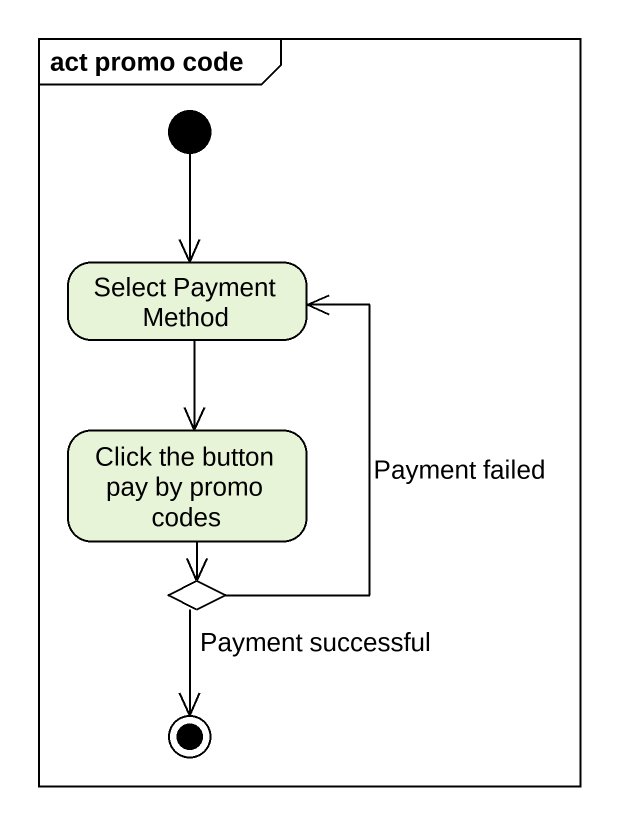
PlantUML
@startuml
mainframe act promo code
hide empty description
state "Select Payment Method" as Select_Payment_Method
state "Click the button pay by promo codes" as Click_the_button_pay_by
state choice1 <<choice>>
[*] --> Select_Payment_Method
Select_Payment_Method --> Click_the_button_pay_by
Click_the_button_pay_by --> choice1
choice1 -up-> Select_Payment_Method : Payment failed
choice1 --> [*] : Payment successful
@enduml
